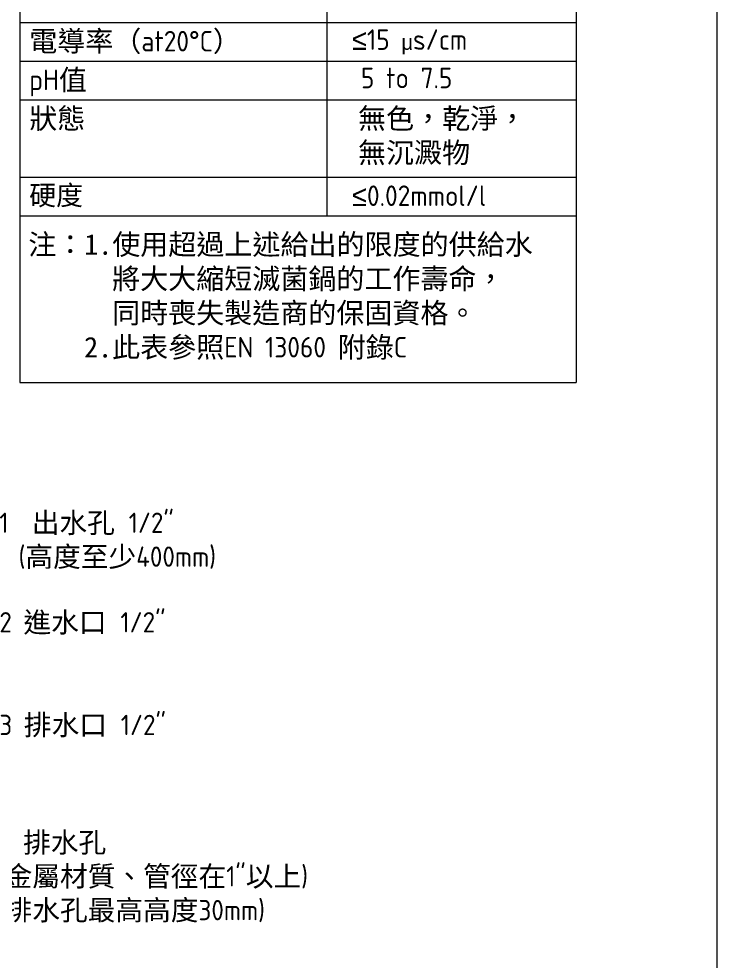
# Model space of a CAD drawing. Header units: millimetres. Extents: x 0 to 5860, y 0 to 4120.
# Drawn here: x 4577 to 5860, y 908 to 2640 of the extents above; entities that cross this region are included whole.
import ezdxf

# ---------------------------------------------------------------- set-up
doc = ezdxf.new("R2010")
doc.units = ezdxf.units.MM
doc.header["$LTSCALE"] = 0.3
doc.layers.add('D', color=3, linetype='Continuous', lineweight=13)
doc.layers.add('F', color=7, linetype='Continuous', lineweight=15)
doc.styles.get("Standard").update_dxf_attribs({"font": 'KAIU.TTF'})
doc.styles.add('STU25', font='isocp2.shx')

msp = doc.modelspace()

# ---------------------------------------------------------------- linework, layer by layer
at = {"layer": 'D', "color": 11}
for p, q in [((4578.621, 3429.55), (4578.621, 1971.431)), ((5601, 3429.55), (5601, 1971.431)), ((5142.406, 3342.883), (5142.406, 2278.083)), ((4578.621, 2633.016), (5601, 2633.016)), ((4578.621, 2562.03), (5601, 2562.03)), ((4578.621, 2491.043), (5601, 2491.043)), ((4578.621, 2349.07), (5601, 2349.07)), ((4578.621, 2278.083), (5601, 2278.083)), ((4578.621, 1971.431), (5601, 1971.431))]:
    msp.add_line(p, q, dxfattribs=at)
at = {"layer": 'F', "color": 6}
msp.add_lwpolyline([(0, 4120), (0, 0), (5860, 0), (5860, 4120)], close=True, dxfattribs=at)

# ---------------------------------------------------------------- texts
at = {"layer": 'D', "color": 11, "attachment_point": 1, "style": 'STU25'}
for s, insert, char_height in [('{\\f標楷體|b0|i0|c136|p65;電導率（}at20%%dC{\\f標楷體|b0|i0|c136|p65;）}', (4595.721, 2617.726), 37.768), ('{\\f新細明體|b0|i0|c136|p18;≤}15 {\\f新細明體|b0|i0|c136|p18;\\H0.75x;μ}s/cm', (5189.316, 2620.667), 37.768), ('pH{\\f標楷體|b0|i0|c136|p65;值}', (4595.721, 2546.739), 37.768), ('5 to 7.5', (5205.274, 2550.151), 37.768), ('{\\f標楷體|b0|i0|c136|p65;狀態}', (4595.721, 2475.753), 37.768), ('{\\f標楷體|b0|i0|c136|p65;無色，乾淨，\\P無沉澱物}', (5200.006, 2475.753), 37.768), ('{\\f標楷體|b0|i0|c136|p65;硬度}', (4595.721, 2333.779), 36.19383), ('{\\f新細明體|b0|i0|c136|p18;≤}0.02mmol/l', (5189.316, 2333.767), 37.768), ('{\\f標楷體|b0|i0|c136|p65;注：1.使用超過上述給出的限度的供給水\\P      將大大縮短滅菌鍋的工作壽命，\\P      同時喪失製造商的保固資格。\\P    2.此表參照}EN 13060 {\\f標楷體|b0|i0|c136|p65;附錄}C', (4593.869, 2244.289), 37.768)]:
    msp.add_mtext(s, dxfattribs=dict(at, insert=insert, char_height=char_height))
at = {"layer": 'D', "char_height": 37.333, "attachment_point": 1}
for s, insert in [('{\\Fisocp2.shx;1  }出水孔 {\\Fisocp2.shx;1/2"\\P \\f???|b0|i0|c0|p65; \\Fisocp2.shx;(}高度至少{\\Fisocp2.shx;400mm)}', (4540.854, 1732.54)), ('{\\Fisocp2.shx;2 }進水口 {\\Fisocp2.shx;1/2"}', (4540.854, 1549.719)), ('{\\Fisocp2.shx;3 }排水口 {\\Fisocp2.shx;1/2"}', (4540.854, 1361.047))]:
    msp.add_mtext(s, dxfattribs=dict(at, insert=insert))
at = {"layer": 'D', "insert": (4537.84, 1145.221), "char_height": 37.333, "attachment_point": 1, "style": 'STU25'}
msp.add_mtext('4 {\\f標楷體|b0|i0|c136|p65;排水孔\\P}({\\f標楷體|b0|i0|c136|p65;金屬材質、管徑在}1"{\\f標楷體|b0|i0|c136|p65;以上})\\P({\\f標楷體|b0|i0|c136|p65;排水孔最高高度}30mm)', dxfattribs=at)

doc.saveas('drawing.dxf')
